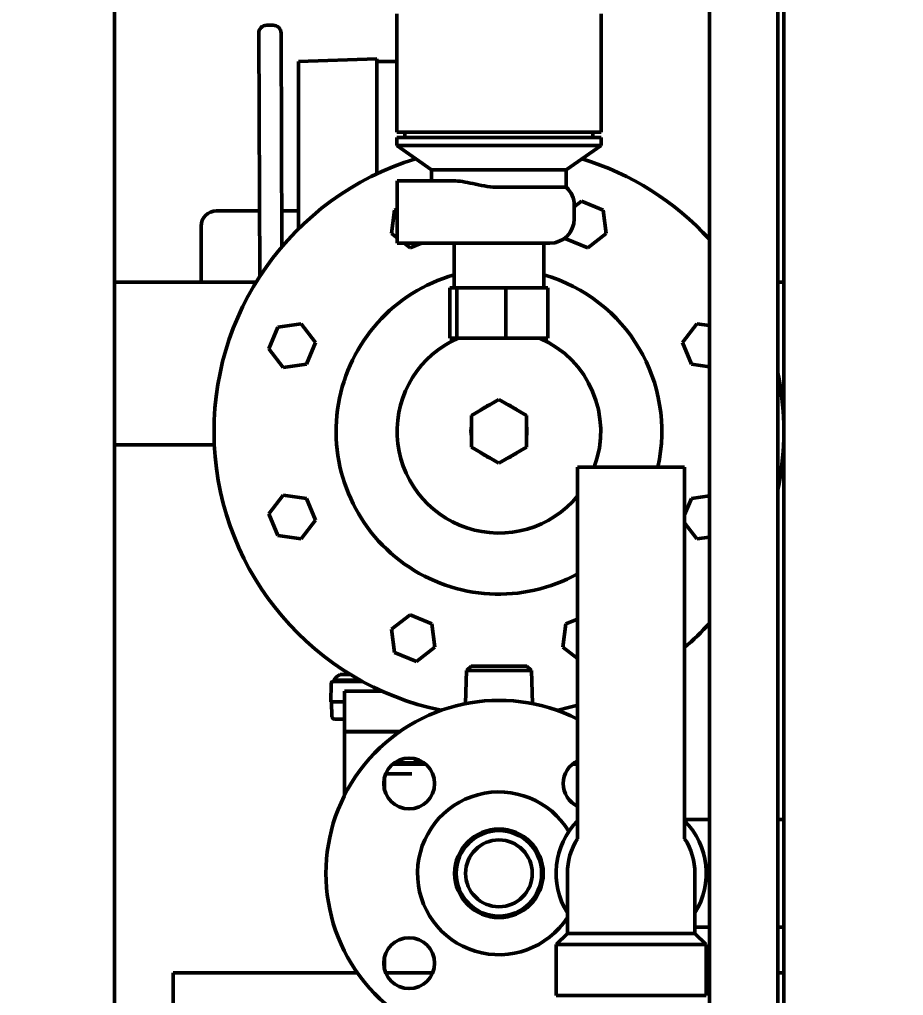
# Model space of a CAD drawing. Header units: inches. Extents: x 11 to 1621, y 11 to 1332.
# Drawn here: x 1028.56 to 1039.42, y 313.06 to 325.05 of the extents above; entities that cross this region are included whole.
import ezdxf

# ---------------------------------------------------------------- set-up
doc = ezdxf.new("R2010")
doc.units = ezdxf.units.IN
doc.header["$LTSCALE"] = 48
doc.header["$MEASUREMENT"] = 0
doc.layers.add('Dimension (ANSI)', color=7, linetype='Continuous', lineweight=25)
doc.layers.add('Visible (ANSI)', color=7, linetype='Continuous', lineweight=50)
doc.styles.add('Dimension Text', font='tahoma.ttf')
doc.dimstyles.new('ELC FT', dxfattribs={"dimscale": 48, "dimtxt": 0.12, "dimasz": 0.098425, "dimexe": 0.05, "dimexo": 0.1, "dimgap": 0.031496, "dimtad": 1, "dimdec": 5, "dimzin": 3, "dimdsep": 46, "dimlunit": 4, "dimtxsty": 'Dimension Text', "dimcen": 0.09, "dimdle": 0.5, "dimclrd": 5, "dimclre": 5, "dimclrt": 256, "dimadec": 1, "dimazin": 3, "dimtfac": 0.833333, "dimtofl": 0, "dimtmove": 0, "dimatfit": 3, "dimfxl": 0, "dimfrac": 2, "dimtolj": 1, "dimtzin": 0, "dimlwd": 25, "dimlwe": 25, "dimarcsym": 0})

# ---------------------------------------------------------------- blocks, each defined once
blk = doc.blocks.new('*D32')
at = {"layer": 'Defpoints', "color": 0, "linetype": 'Continuous', "transparency": 16777216}
for p in [(1009.144, 460.889), (1167.944, 460.889), (1018.545, 291.451)]:
    blk.add_point(p, dxfattribs=at)
at = {"layer": 'Dimension (ANSI)', "color": 5, "linetype": 'Continuous', "lineweight": 25, "transparency": 16777216}
for p, q in [((1163.144, 460.889), (1006.744, 460.889)), ((1009.144, 296.176), (1009.144, 456.165)), ((1013.745, 291.451), (1006.744, 291.451))]:
    blk.add_line(p, q, dxfattribs=at)
at = {"layer": 'Dimension (ANSI)', "color": 5, "linetype": 'Continuous', "transparency": 16777216}
for points in [[(1008.356, 456.165), (1009.931, 456.165), (1009.144, 460.889)], [(1008.356, 296.176), (1009.931, 296.176), (1009.144, 291.451)]]:
    blk.add_solid(points, dxfattribs=at)
at = {"layer": 'Dimension (ANSI)', "linetype": 'Continuous', "lineweight": 25, "transparency": 16777216, "insert": (1003.996, 376.17), "char_height": 5.76, "attachment_point": 5, "rotation": 90, "style": 'Dimension Text'}
blk.add_mtext('\\A1;14\'-1 7/16"', dxfattribs=at)
blk = doc.blocks.new('*D51')
at = {"layer": 'Defpoints', "color": 0, "linetype": 'Continuous', "transparency": 16777216}
for p in [(1146.447, 546.451), (994.545, 291.451), (1018.545, 291.451)]:
    blk.add_point(p, dxfattribs=at)
at = {"layer": 'Dimension (ANSI)', "color": 5, "linetype": 'Continuous', "lineweight": 25, "transparency": 16777216}
for p, q in [((1141.647, 546.451), (992.145, 546.451)), ((994.545, 541.727), (994.545, 296.176)), ((1013.745, 291.451), (992.145, 291.451))]:
    blk.add_line(p, q, dxfattribs=at)
at = {"layer": 'Dimension (ANSI)', "color": 5, "linetype": 'Continuous', "transparency": 16777216}
for points in [[(993.758, 541.727), (995.333, 541.727), (994.545, 546.451)], [(993.758, 296.176), (995.333, 296.176), (994.545, 291.451)]]:
    blk.add_solid(points, dxfattribs=at)
at = {"layer": 'Dimension (ANSI)', "linetype": 'Continuous', "lineweight": 25, "transparency": 16777216, "insert": (990.034, 418.951), "char_height": 5.76, "attachment_point": 5, "rotation": 90, "style": 'Dimension Text'}
blk.add_mtext('\\A1;21\'-3"', dxfattribs=at)

msp = doc.modelspace()

# ---------------------------------------------------------------- linework, layer by layer
at = {"layer": 'Visible (ANSI)'}
for p, q in [((1037.033979, 334.375116), (1037.033979, 302.537837)), ((1037.873979, 334.375116), (1037.873979, 302.503616)), ((1037.946979, 302.503616), (1037.946979, 334.375116)), ((1029.726979, 330.572385), (1029.726979, 300.341101)), ((1033.193229, 325.12096), (1033.193229, 323.66596)), ((1035.703229, 325.12096), (1035.703229, 323.66596)), ((1031.673968, 324.981408), (1031.595229, 324.981096)), ((1031.497195, 324.88228), (1031.509076, 321.892713)), ((1031.783204, 322.261192), (1031.772784, 324.883375)), ((1032.948229, 324.567445), (1031.986229, 324.533851)), ((1032.948229, 324.033851), (1032.948229, 324.567445)), ((1031.986229, 324.033851), (1031.986229, 324.533851)), ((1032.948229, 324.533851), (1033.193229, 324.533851)), ((1031.986229, 324.033851), (1031.986229, 322.480032)), ((1032.948229, 324.033851), (1032.948229, 323.154629)), ((1035.703229, 323.66596), (1033.193229, 323.66596)), ((1035.703229, 323.60346), (1033.193229, 323.60346)), ((1033.193229, 323.60346), (1033.193229, 323.50346)), ((1033.293229, 323.66596), (1033.293229, 323.60346)), ((1035.603229, 323.66596), (1035.603229, 323.60346)), ((1035.703229, 323.60346), (1035.703229, 323.50346)), ((1035.703229, 323.50346), (1033.193229, 323.50346)), ((1033.621674, 323.20346), (1033.193229, 323.50346)), ((1035.274785, 323.20346), (1035.703229, 323.50346)), ((1035.274785, 323.20346), (1033.621674, 323.20346)), ((1033.621674, 323.20346), (1033.621674, 323.06846)), ((1035.274785, 323.20346), (1035.274785, 322.990666)), ((1033.198229, 323.06846), (1033.907333, 323.06846)), ((1033.198229, 322.76846), (1033.198229, 323.06846)), ((1035.274785, 322.990666), (1034.448229, 322.990666)), ((1033.198229, 322.76846), (1033.198229, 322.60346)), ((1035.373229, 322.750396), (1035.462929, 322.819225)), ((1035.373229, 322.60346), (1035.373229, 322.76846)), ((1035.462929, 322.819225), (1035.72963, 322.708754)), ((1030.979479, 322.701101), (1031.505863, 322.701101)), ((1031.781456, 322.701101), (1031.986229, 322.701101)), ((1033.129149, 322.422548), (1033.166829, 322.708754)), ((1033.166829, 322.708754), (1033.198229, 322.721761)), ((1035.72963, 322.708754), (1035.76731, 322.422548)), ((1030.789479, 321.826101), (1030.789479, 322.511101)), ((1033.198229, 322.60346), (1033.198229, 322.30346)), ((1033.198229, 322.369541), (1033.129149, 322.422548)), ((1035.76731, 322.422548), (1035.538289, 322.246814)), ((1033.198229, 322.30346), (1034.448229, 322.30346)), ((1033.35817, 322.246814), (1033.284348, 322.30346)), ((1033.494926, 322.30346), (1033.35817, 322.246814)), ((1033.898229, 322.30346), (1033.898229, 321.75346)), ((1035.073229, 322.30346), (1034.448229, 322.30346)), ((1034.998229, 322.30346), (1034.998229, 321.75346)), ((1035.271588, 322.357285), (1035.269094, 322.376223)), ((1035.538289, 322.246814), (1035.271588, 322.357285)), ((1031.467062, 321.826101), (1029.726979, 321.826101)), ((1037.946979, 321.826101), (1037.873979, 321.826101)), ((1033.846428, 321.75346), (1033.931755, 321.75346)), ((1033.846428, 321.75346), (1033.846428, 321.13846)), ((1033.931755, 321.75346), (1034.533556, 321.75346)), ((1033.931755, 321.75346), (1033.931755, 321.13846)), ((1034.533556, 321.75346), (1035.050031, 321.75346)), ((1034.533556, 321.13846), (1034.533556, 321.75346)), ((1035.050031, 321.75346), (1035.050031, 321.13846)), ((1031.731826, 321.273752), (1032.018032, 321.311431)), ((1032.018032, 321.311431), (1032.193766, 321.08241)), ((1036.702693, 321.08241), (1036.878427, 321.311431)), ((1036.878427, 321.311431), (1037.033979, 321.290953)), ((1031.621355, 321.007051), (1031.731826, 321.273752)), ((1032.193766, 321.08241), (1032.083295, 320.815709)), ((1033.846428, 321.13846), (1033.931755, 321.13846)), ((1033.931755, 321.13846), (1034.533556, 321.13846)), ((1034.533556, 321.13846), (1035.050031, 321.13846)), ((1036.813164, 320.815709), (1036.702693, 321.08241)), ((1031.79709, 320.778029), (1031.621355, 321.007051)), ((1032.083295, 320.815709), (1031.79709, 320.778029)), ((1037.033979, 320.786638), (1036.813164, 320.815709)), ((1034.110729, 320.187207), (1034.448229, 320.382062)), ((1034.448229, 320.382062), (1034.785729, 320.187207)), ((1034.110729, 319.797495), (1034.110729, 320.187207)), ((1034.785729, 320.187207), (1034.785729, 319.797495)), ((1030.95218, 319.826101), (1029.726979, 319.826101)), ((1034.448229, 319.60264), (1034.110729, 319.797495)), ((1034.785729, 319.797495), (1034.448229, 319.60264)), ((1037.946979, 319.826101), (1037.944279, 319.826101)), ((1036.729479, 319.553462), (1035.414479, 319.553462)), ((1035.414479, 319.553462), (1035.414479, 314.98824)), ((1036.729479, 319.553462), (1036.729479, 314.98824)), ((1031.621355, 318.977651), (1031.79709, 319.206673)), ((1031.79709, 319.206673), (1032.083295, 319.168993)), ((1032.083295, 319.168993), (1032.193766, 318.902292)), ((1036.729479, 318.966961), (1036.813164, 319.168993)), ((1036.813164, 319.168993), (1037.033979, 319.198064)), ((1031.731826, 318.71095), (1031.621355, 318.977651)), ((1032.193766, 318.902292), (1032.018032, 318.67327)), ((1036.878427, 318.67327), (1036.729479, 318.867383)), ((1032.018032, 318.67327), (1031.731826, 318.71095)), ((1037.033979, 318.693749), (1036.878427, 318.67327)), ((1033.129149, 317.562153), (1033.35817, 317.737888)), ((1033.35817, 317.737888), (1033.624871, 317.627417)), ((1033.624871, 317.627417), (1033.662551, 317.341211)), ((1035.233908, 317.341211), (1035.271588, 317.627417)), ((1035.271588, 317.627417), (1035.414479, 317.686604)), ((1033.166829, 317.275948), (1033.129149, 317.562153)), ((1033.43353, 317.165477), (1033.166829, 317.275948)), ((1033.662551, 317.341211), (1033.43353, 317.165477)), ((1035.414479, 317.202654), (1035.233908, 317.341211)), ((1032.621541, 317.006851), (1032.499079, 317.006851)), ((1032.584204, 317.03002), (1032.583799, 317.006851)), ((1034.048133, 317.053305), (1034.035479, 316.64688)), ((1034.10512, 317.106851), (1034.048133, 317.053305)), ((1034.048133, 317.053305), (1034.848326, 317.053305)), ((1034.791339, 317.106851), (1034.10512, 317.106851)), ((1034.791339, 317.106851), (1034.848326, 317.053305)), ((1034.848326, 317.053305), (1034.86098, 316.64688)), ((1032.386766, 316.890375), (1032.382917, 316.669851)), ((1032.482917, 316.919851), (1032.416761, 316.919851)), ((1032.622426, 316.934851), (1032.421079, 316.934851)), ((1032.421079, 316.919851), (1032.421079, 316.934851)), ((1032.482917, 316.919851), (1032.535152, 316.919851)), ((1032.619005, 316.919851), (1032.535152, 316.919851)), ((1032.619005, 316.919851), (1032.772, 316.919851)), ((1032.733079, 316.934851), (1032.622426, 316.934851)), ((1032.733079, 316.919851), (1032.733079, 316.934851)), ((1032.550729, 316.802351), (1032.833806, 316.802351)), ((1032.550729, 316.304351), (1032.550729, 316.802351)), ((1033.008125, 316.802351), (1032.833806, 316.802351)), ((1032.482917, 316.669851), (1032.382917, 316.669851)), ((1032.392539, 316.669851), (1032.397338, 316.486566)), ((1032.482917, 316.669851), (1032.491229, 316.669851)), ((1032.491229, 316.669851), (1032.550729, 316.669851)), ((1032.427328, 316.457351), (1032.491229, 316.457351)), ((1032.550729, 316.457351), (1032.491229, 316.457351)), ((1032.833806, 316.304351), (1032.550729, 316.304351)), ((1032.550729, 316.302351), (1032.833806, 316.302351)), ((1032.550729, 315.518969), (1032.550729, 316.302351)), ((1032.551729, 316.302351), (1032.551729, 316.304351)), ((1032.833806, 316.304351), (1033.231241, 316.304351)), ((1033.228383, 316.302351), (1032.833806, 316.302351)), ((1033.227757, 315.921396), (1033.227757, 315.955052)), ((1033.424607, 315.921396), (1033.227757, 315.921396)), ((1033.249411, 315.921396), (1033.249411, 315.901711)), ((1033.424607, 315.921396), (1033.424607, 315.967665)), ((1033.524423, 315.921396), (1033.424607, 315.921396)), ((1035.372036, 315.921396), (1035.414479, 315.921396)), ((1033.061665, 315.796953), (1033.061665, 315.783601)), ((1033.376625, 315.901711), (1033.140617, 315.901711)), ((1033.376625, 315.901711), (1033.549669, 315.901711)), ((1035.34679, 315.901711), (1035.414479, 315.901711)), ((1033.041979, 315.589621), (1033.041979, 315.741254)), ((1033.35694, 315.783601), (1033.055844, 315.783601)), ((1033.376625, 315.783601), (1033.35694, 315.783601)), ((1036.729479, 315.222351), (1037.033979, 315.222351)), ((1037.873979, 315.222351), (1037.946979, 315.222351)), ((1035.288386, 313.825243), (1035.288386, 314.561962)), ((1036.855573, 313.825243), (1036.855573, 314.561962)), ((1036.855573, 313.902351), (1037.033979, 313.902351)), ((1037.873979, 313.902351), (1037.946979, 313.902351)), ((1035.288386, 313.825243), (1035.150104, 313.686962)), ((1036.855573, 313.825243), (1035.288386, 313.825243)), ((1036.855573, 313.825243), (1036.993854, 313.686962)), ((1035.150104, 313.686962), (1036.993854, 313.686962)), ((1035.150104, 313.686962), (1035.150104, 313.061962)), ((1036.993854, 313.686962), (1036.993854, 313.061962)), ((1033.041979, 313.383448), (1033.041979, 313.535081)), ((1030.446979, 313.341101), (1032.709214, 313.341101)), ((1030.446979, 311.341101), (1030.446979, 313.341101)), ((1033.055844, 313.341101), (1033.634441, 313.341101)), ((1036.993854, 313.341101), (1037.033979, 313.341101)), ((1037.873979, 313.341101), (1037.946979, 313.341101)), ((1035.150104, 313.061962), (1036.993854, 313.061962))]:
    msp.add_line(p, q, dxfattribs=at)
for centre, radius in [((1033.345143, 315.665438), 0.3125), ((1034.448229, 314.562351), 0.544), ((1034.448229, 314.562351), 0.5245), ((1034.448229, 314.562351), 0.41), ((1033.345143, 313.459264), 0.3125)]:
    msp.add_circle(centre, radius, dxfattribs=at)
for centre, radius, start, end in [((1031.59562, 324.882671), 0.098425, 90.2276916, 180.2276917), ((1031.674359, 324.882984), 0.098425, 0.2276916, 90.2276917), ((1034.448229, 319.992351), 3.5, 106.9692709, 258.2926876), ((1034.448229, 319.992351), 3.5, 42.3719205, 73.0307291), ((1035.073229, 322.76846), 0.3, 0, 47.7898361), ((1030.979479, 322.511101), 0.19, 90, 180), ((1035.073229, 322.60346), 0.3, 270, 0), ((1031.789479, 322.076101), 0.219, 84.2342017, 91.6771861), ((1034.448229, 319.992351), 2, 105.9620142, 298.8897004), ((1034.448229, 319.992351), 2, 347.3235881, 74.0379858), ((1034.448229, 319.992351), 1.25, 113.5247762, 320.6240559), ((1034.448229, 319.992351), 1.25, 339.4446971, 66.4752238), ((1034.448229, 319.992351), 3.5, 1.5313397, 11.8228618), ((1034.448229, 319.992351), 0.34375, 109.0575011, 130.9424989), ((1034.448229, 319.992351), 0.34375, 49.0575011, 70.9424989), ((1034.448229, 319.992351), 0.34375, 169.0575011, 190.9424989), ((1034.448229, 319.992351), 0.34375, 349.0575011, 10.9424989), ((1034.448229, 319.992351), 3.5, 348.1771382, 358.4686603), ((1034.448229, 319.992351), 0.34375, 229.0575011, 250.9424989), ((1034.448229, 319.992351), 0.34375, 289.0575011, 310.9424989), ((1034.448229, 319.992351), 3.5, 310.6763728, 317.6280795), ((1032.577079, 316.844101), 0.180476, 115.606661, 149.8121189), ((1032.416761, 316.889851), 0.03, 90, 179), ((1032.577079, 316.844101), 0.180476, 30.1878811, 33.9876602), ((1034.448229, 314.562351), 2.125, 62.9539882, 297.0460118), ((1034.448229, 319.992351), 3.5, 281.7073124, 286.0258745), ((1032.427328, 316.487351), 0.03, 181.5, 270), ((1035.551316, 315.665438), 0.3125, 115.9685069, 244.0314931), ((1034.448229, 314.562351), 1, 30.8812925, 327.1566229), ((1036.071979, 314.561962), 0.921875, 135.4975387, 211.7883306), ((1036.071979, 314.561962), 0.921875, 328.2116694, 44.5024613), ((1036.071979, 314.561962), 0.783594, 147.0433868, 180), ((1036.071979, 314.561962), 0.783594, 0, 32.9566132)]:
    msp.add_arc(centre, radius, start, end, dxfattribs=at)
msp.add_open_spline([(1033.907333, 323.06846), (1033.909543, 323.06846), (1033.911746, 323.068442), (1033.986074, 323.067254), (1034.071704, 323.047322), (1034.209414, 323.017898), (1034.256886, 323.008277), (1034.352645, 322.994585), (1034.400956, 322.990666), (1034.448229, 322.990666)], degree=3, knots=[-4.224029419, -4.224029419, -4.224029419, -4.224029419, -4.202108813, -4.202108813, -3.481657231, -3.481657231, -3.121431439, -3.121431439, -2.761205648, -2.761205648, -2.761205648, -2.761205648], dxfattribs=at)

# ---------------------------------------------------------------- dimensions: what is measured, and where the dimension line sits
at = {"layer": 'Dimension (ANSI)', "color": 5, "linetype": 'Continuous', "lineweight": 25, "true_color": 0x0000ff}
for base, p1, p2, picture, middle in [((994.545281, 291.451101), (1146.446979, 546.451101), (1018.545281, 291.451101), '*D51', (994.545281, 418.951101)), ((1009.143755, 460.889261), (1018.545281, 291.451101), (1167.944479, 460.889261), '*D32', (1009.143755, 376.170181))]:
    dim = msp.add_linear_dim(base=base, p1=p1, p2=p2, angle=270, dimstyle='ELC FT', override={"dimgap": 0.031496, "dimdec": 5, "dimlfac": 1, "dimtol": 0, "dimlim": 0, "dimtp": 0, "dimtm": 0, "dimtdec": 2, "dimatfit": 1}, dxfattribs=at)
    dim.commit()
    dim.dimension.update_dxf_attribs({"geometry": picture, "text_midpoint": middle, "dimtype": 160})

doc.saveas('drawing.dxf')
